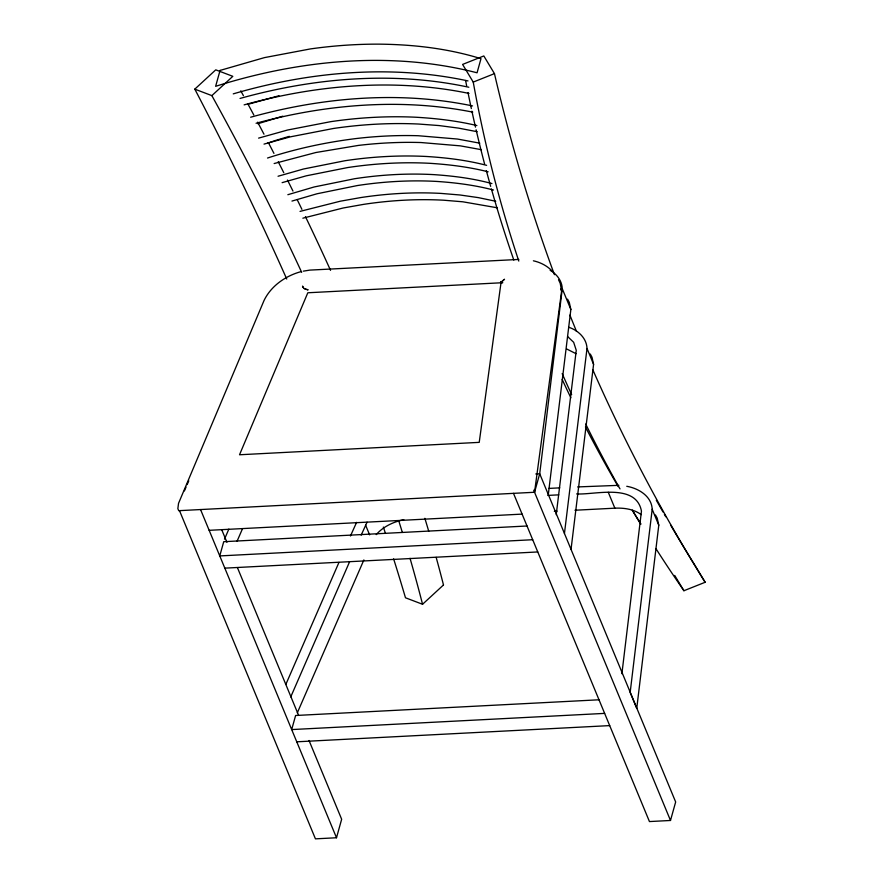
<?xml version="1.0" encoding="UTF-8"?>
<svg xmlns="http://www.w3.org/2000/svg" width="883" height="883" viewBox="0 0 883 883"><rect width="100%" height="100%" fill="white"/><g stroke="black" fill="none" stroke-linecap="round" stroke-linejoin="round"><path stroke-width="1.32" d="M621.897 673.729L641.455 511.136C636.146 482.714 594.38 495.087 576.632 493.917M626.753 486.29C638.464 488.321 651.643 496.136 652.195 509.292L630.164 692.46L636.753 708.354L658.784 525.186L657.195 518.155L655.44 514.944M550.153 270.319C556.776 274.105 562.029 280.882 562.261 288.73L539.712 473.763L534.546 492.261L178.708 510.683L177.858 508.63L178.532 503.354L264.05 300.474C271.092 285.893 285.673 275.772 301.07 271.633M548.31 494.524L570.86 309.491L569.292 302.394L567.548 299.149M556.224 514.668L576.257 350.319L573.663 342.306L567.626 336.566M564.447 533.498L587.007 348.465C586.698 338.134 577.979 330.264 568.685 327.24M571.036 549.392L593.586 364.359L592.018 357.262L590.274 354.017M534.546 492.261L561.61 291.059L560.219 283.333L558.553 279.79M179.492 510.639L315.441 838.85L336.5 837.757L341.655 819.258L309.028 740.495M513.498 493.354L649.447 821.565L670.495 820.473L675.661 801.974L539.712 473.763L535.804 473.961M184.404 490.926L186.048 487.14M187.152 484.612L188.785 480.827M224.492 539.171L228.852 529.105M237.074 541.224L242.538 528.63M285.827 684.457L338.962 562.405M350.463 535.981L356.611 522.328M290.75 696.908L349.613 561.709M361.158 535.175L367.063 522.195M297.328 712.802L363.895 559.921M504.303 279.436C506.147 277.935 499.535 283.421 501.136 281.798L479.226 442.361L239.525 454.767L307.814 292.77L502.769 282.703L500.529 282.174M376.224 534.612C383.244 526.544 393.476 521.82 403.818 519.701M503.696 280.054L502.846 280.75M194.801 89.139L215.75 69.845L232.814 76.324L211.865 95.618L194.801 89.139A3041.074 1307.524 41.8 0 1 286.743 279.028M393.619 558.851A3041.074 1307.524 41.8 0 1 405.485 597.78L422.56 604.27L443.498 584.965M494.458 73.631L483.818 55.96L462.593 64.426L473.233 82.086L494.458 73.631A3041.074 2248.824 -20.8 0 0 554.436 274.679M655.87 548.542A2345.005 1734.091 -20.8 0 0 683.928 590.727L705.142 582.272A3041.074 2248.824 -20.8 0 1 592.923 370.01M267.494 143.289L273.807 141.048M267.538 158.024C296.147 148.664 325.706 142.351 355.562 138.62A346.666 233.311 -22.5 0 1 418.189 135.728L457.515 139.05L479.789 143.167M287.847 194.702L314.171 186.964L354.536 178.741A313.752 211.158 -22.5 0 1 433.995 174.635C453.509 175.949 473.034 178.443 491.93 183.576M291.964 201.07L316.997 193.774L357.361 185.551A313.752 211.158 -22.5 0 1 436.809 181.434C455.904 182.704 474.966 185.176 493.498 190.022M257.847 123.752L282.77 116.192M278.046 176.247L303.454 169.017L344.977 160.728A332.814 223.984 -22.5 0 1 426.82 156.501C446.941 157.781 467.074 160.242 486.61 165.342M282.118 182.649L306.269 175.816L347.792 167.538A332.814 223.984 -22.5 0 1 429.646 163.3C449.326 164.536 468.983 166.975 488.133 171.799M258.598 138.123L287.582 130.022L330.761 121.655A360.893 242.891 -22.5 0 1 416.014 117.24C436.467 118.421 456.908 120.816 476.875 125.552M264.017 144.106L290.408 136.832L333.575 128.454A360.893 242.891 -22.5 0 1 418.829 124.05L439.05 125.563L458.542 128.123L477.173 131.699M248.211 104.26L278.973 95.75M233.255 93.863C308.973 71.733 390.429 64.249 468.001 80.916M275.066 140.596L289.337 136.346M240.044 98.432C314.05 77.847 393.299 70.949 468.84 87.24M244.127 104.867C316.92 84.801 394.657 78.079 469.005 93.421M250.651 117.218C322.438 97.318 399.193 90.651 472.526 105.916M256.081 123.256C326.302 104.227 401.059 97.858 472.758 112.13M274.149 163.543L315.871 152.516L358.377 145.419A346.666 233.311 -22.5 0 1 421.014 142.538L460.33 145.861L481.356 149.68M300.032 211.39L340.363 201.192L360.794 197.56A319.845 215.253 -22.5 0 1 441.025 193.41L460.01 194.988L478.299 197.615L495.749 201.258M302.847 218.189L343.189 207.991L363.619 204.37A319.845 215.253 -22.5 0 1 443.851 200.22L462.824 201.799L497.228 207.781M303.288 271.158L309.922 270.099L518.84 259.436M548.784 488.42L559.767 487.858M577.603 486.93L618.873 485.33M547.758 495.418L558.762 494.844M554.336 511.312L557.085 511.169M574.965 510.242L614.855 508.178C623.961 507.78 633.707 509.072 641.213 514.646M209.15 530.319L522.096 514.116M527.063 525.992L223.73 541.698L219.757 555.926L532.703 539.723M224.823 568.144L537.769 551.952M598.95 699.789L295.617 715.495L291.688 729.579L604.634 713.387M296.754 741.808L609.7 725.605M306.865 289.668L308.134 289.845L303.719 288.288L302.527 286.103L302.979 287.361M533.387 260.805C540.65 262.406 547.515 265.971 552.548 271.511M566.632 348.962L576.047 353.708M305.926 289.403L304.171 288.52M705.142 582.272L694.502 564.612A3041.074 2248.824 -20.8 0 1 670.55 524.977M674.7 575.429L683.917 590.738M562.261 288.73L570.86 309.491M587.007 348.465L593.586 364.359M652.195 509.292L658.784 525.186M560.76 289.006L561.61 291.059M608.277 492.284L614.855 508.178M533.696 490.208L670.495 820.473M365.562 525.076L369.613 534.855M221.677 529.601L226.942 542.305M237.461 567.714L298.509 715.087M200.551 509.546L336.5 837.757M640.837 523.939A2345.005 1734.091 -20.8 0 1 632.912 511.18M618.199 486.599A2345.005 1734.091 -20.8 0 1 585.44 426.964M570.871 397.803A2345.005 1734.091 -20.8 0 1 562.151 379.403M513.829 260.088A2345.005 1734.091 -20.8 0 1 491.401 188.962M490.661 186.346A2345.005 1734.091 -20.8 0 1 486.345 170.64M484.601 164.072A2345.005 1734.091 -20.8 0 1 476.103 129.779M475.484 127.13A2345.005 1734.091 -20.8 0 1 471.908 111.192M471.334 108.532A2345.005 1734.091 -20.8 0 1 467.99 92.538M466.654 85.861A2345.005 1734.091 -20.8 0 1 465.606 80.508M665.749 516.743A3041.074 2248.824 -20.8 0 1 664.391 514.392M663.034 512.03A3041.074 2248.824 -20.8 0 1 656.312 500.219M576.511 331.412A3041.074 2248.824 -20.8 0 1 569.921 315.099M640.705 524.182A2345.005 1734.091 -20.8 0 1 632.283 510.142M620.009 488.906A2345.005 1734.091 -20.8 0 1 585.683 424.006M571.654 394.613A2345.005 1734.091 -20.8 0 1 562.173 373.597M518.796 261.07A2345.005 1734.091 -20.8 0 1 473.244 82.086M240.783 90.828A2345.005 1008.243 41.8 0 1 243.41 95.662M247.98 104.117A2345.005 1008.243 41.8 0 1 253.796 114.956M257.637 122.174A2345.005 1008.243 41.8 0 1 263.973 134.194M268.366 142.593A2345.005 1008.243 41.8 0 1 273.94 153.377M278.222 161.744A2345.005 1008.243 41.8 0 1 283.774 172.693M287.472 180.044A2345.005 1008.243 41.8 0 1 292.957 191.059M297.163 199.602A2345.005 1008.243 41.8 0 1 301.92 209.348M305.452 216.655A2345.005 1008.243 41.8 0 1 330.54 270.353M424.866 518.31A2345.005 1008.243 41.8 0 1 428.73 531.257M436.158 557.361A2345.005 1008.243 41.8 0 1 443.487 584.954M211.854 95.618A2345.005 1008.243 41.8 0 1 301.666 272.306M398.741 520.793A2345.005 1008.243 41.8 0 1 402.339 532.405M410.032 558.31A2345.005 1008.243 41.8 0 1 422.549 604.259M383.365 527.074A3041.074 1307.524 41.8 0 1 385.463 533.442M220.066 70.419L215.629 86.324C299.514 59.845 391.125 50.75 477.063 72.792L480.992 58.675C448.067 48.488 413.531 44.492 379.149 44.15A381.301 256.622 -22.5 0 0 310.441 48.918L264.459 57.616L220.066 70.419"/></g></svg>
